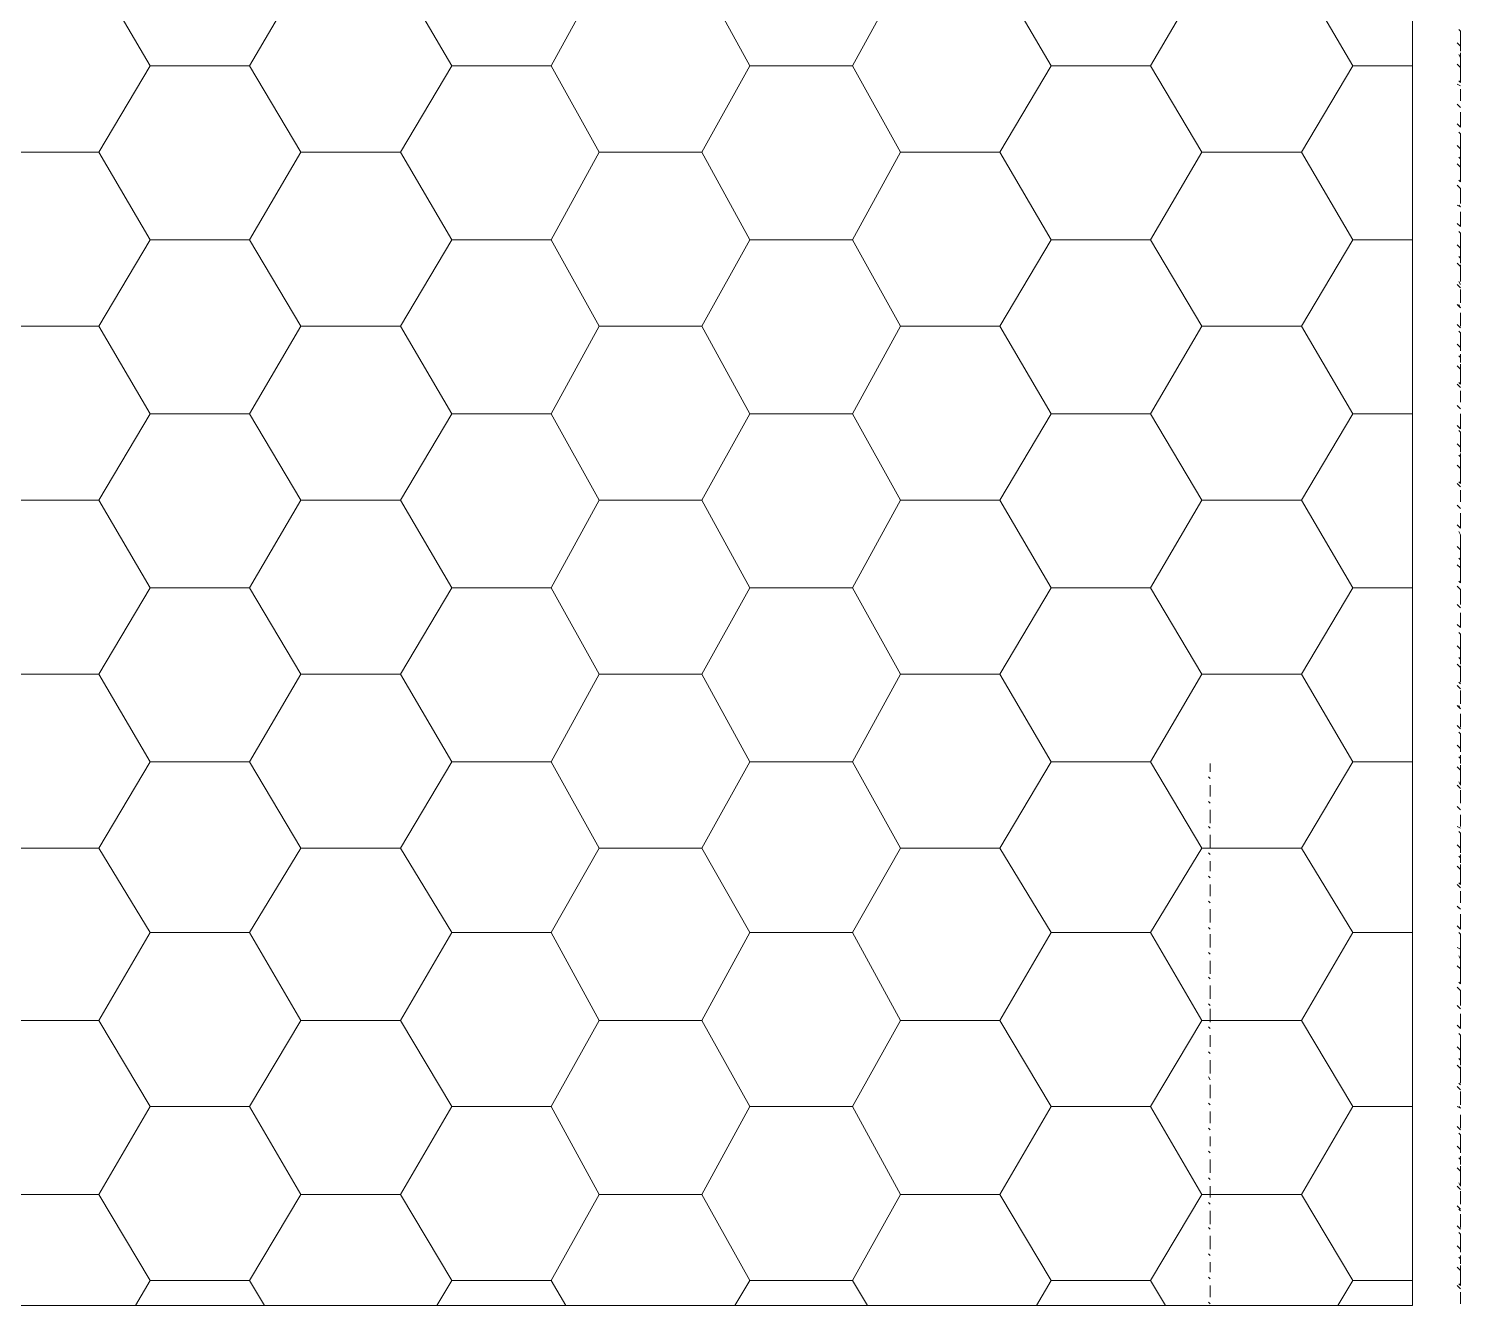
# Model space of a CAD drawing. Header units: millimetres. Extents: x 2928 to 3112, y 1220 to 1280.
# Drawn here: x 3056.894 to 3058.324, y 1268.156 to 1269.431 of the extents above; entities that cross this region are included whole.
import ezdxf

# ---------------------------------------------------------------- set-up
doc = ezdxf.new("R2010")
doc.units = ezdxf.units.MM

msp = doc.modelspace()

# ---------------------------------------------------------------- linework, layer by layer
at = {"color": 7, "linetype": 'Continuous', "lineweight": 5, "true_color": 0x000007}
for points in [[(3058.27562, 1268.15632), (3052.47342, 1268.15632), (3058.27562, 1268.15632), (3058.27562, 1274.95752), (3052.47342, 1274.95752), (3052.47342, 1268.15632)], [(3058.27562, 1268.15632), (3058.27562, 1274.95752), (3058.27562, 1274.95752)]]:
    msp.add_lwpolyline(points, dxfattribs=at)
at = {"color": 9, "linetype": 'Continuous', "lineweight": 13, "true_color": 0xbababa}
for points in [[(3057.01528, 1269.39351), (3056.964, 1269.48117), (3056.964, 1269.48117)], [(3057.11452, 1269.39351), (3057.16579, 1269.48117), (3057.16579, 1269.48117)], [(3057.3163, 1269.39351), (3057.26503, 1269.48117), (3057.26503, 1269.48117)], [(3057.41554, 1269.39351), (3057.46351, 1269.48117), (3057.46351, 1269.48117)], [(3057.61402, 1269.39351), (3057.56606, 1269.48117), (3057.56606, 1269.48117)], [(3057.71657, 1269.39351), (3057.76453, 1269.48117), (3057.76453, 1269.48117)], [(3057.91505, 1269.39351), (3057.86377, 1269.48117), (3057.86377, 1269.48117)], [(3058.01429, 1269.39351), (3058.06556, 1269.48117), (3058.06556, 1269.48117)], [(3058.21607, 1269.39351), (3058.1648, 1269.48117), (3058.1648, 1269.48117)], [(3056.964, 1269.3075), (3057.01528, 1269.39351), (3057.01528, 1269.39351)], [(3057.01528, 1269.39351), (3057.11452, 1269.39351), (3057.11452, 1269.39351)], [(3057.16579, 1269.3075), (3057.11452, 1269.39351), (3057.11452, 1269.39351)], [(3057.26503, 1269.3075), (3057.3163, 1269.39351), (3057.3163, 1269.39351)], [(3057.3163, 1269.39351), (3057.41554, 1269.39351), (3057.41554, 1269.39351)], [(3057.46351, 1269.3075), (3057.41554, 1269.39351), (3057.41554, 1269.39351)], [(3057.56606, 1269.3075), (3057.61402, 1269.39351), (3057.61402, 1269.39351)], [(3057.61402, 1269.39351), (3057.71657, 1269.39351), (3057.71657, 1269.39351)], [(3057.76453, 1269.3075), (3057.71657, 1269.39351), (3057.71657, 1269.39351)], [(3057.86377, 1269.3075), (3057.91505, 1269.39351), (3057.91505, 1269.39351)], [(3057.91505, 1269.39351), (3058.01429, 1269.39351), (3058.01429, 1269.39351)], [(3058.06556, 1269.3075), (3058.01429, 1269.39351), (3058.01429, 1269.39351)], [(3058.1648, 1269.3075), (3058.21607, 1269.39351), (3058.21607, 1269.39351)], [(3058.21607, 1269.39351), (3058.27562, 1269.39351), (3058.27562, 1269.39351)], [(3056.86476, 1269.3075), (3056.964, 1269.3075), (3056.964, 1269.3075)], [(3057.01528, 1269.21984), (3056.964, 1269.3075), (3056.964, 1269.3075)], [(3057.11452, 1269.21984), (3057.16579, 1269.3075), (3057.16579, 1269.3075)], [(3057.16579, 1269.3075), (3057.26503, 1269.3075), (3057.26503, 1269.3075)], [(3057.3163, 1269.21984), (3057.26503, 1269.3075), (3057.26503, 1269.3075)], [(3057.41554, 1269.21984), (3057.46351, 1269.3075), (3057.46351, 1269.3075)], [(3057.46351, 1269.3075), (3057.56606, 1269.3075), (3057.56606, 1269.3075)], [(3057.61402, 1269.21984), (3057.56606, 1269.3075), (3057.56606, 1269.3075)], [(3057.71657, 1269.21984), (3057.76453, 1269.3075), (3057.76453, 1269.3075)], [(3057.76453, 1269.3075), (3057.86377, 1269.3075), (3057.86377, 1269.3075)], [(3057.91505, 1269.21984), (3057.86377, 1269.3075), (3057.86377, 1269.3075)], [(3058.01429, 1269.21984), (3058.06556, 1269.3075), (3058.06556, 1269.3075)], [(3058.06556, 1269.3075), (3058.1648, 1269.3075), (3058.1648, 1269.3075)], [(3058.21607, 1269.21984), (3058.1648, 1269.3075), (3058.1648, 1269.3075)], [(3056.964, 1269.13383), (3057.01528, 1269.21984), (3057.01528, 1269.21984)], [(3057.01528, 1269.21984), (3057.11452, 1269.21984), (3057.11452, 1269.21984)], [(3057.16579, 1269.13383), (3057.11452, 1269.21984), (3057.11452, 1269.21984)], [(3057.26503, 1269.13383), (3057.3163, 1269.21984), (3057.3163, 1269.21984)], [(3057.3163, 1269.21984), (3057.41554, 1269.21984), (3057.41554, 1269.21984)], [(3057.46351, 1269.13383), (3057.41554, 1269.21984), (3057.41554, 1269.21984)], [(3057.56606, 1269.13383), (3057.61402, 1269.21984), (3057.61402, 1269.21984)], [(3057.61402, 1269.21984), (3057.71657, 1269.21984), (3057.71657, 1269.21984)], [(3057.76453, 1269.13383), (3057.71657, 1269.21984), (3057.71657, 1269.21984)], [(3057.86377, 1269.13383), (3057.91505, 1269.21984), (3057.91505, 1269.21984)], [(3057.91505, 1269.21984), (3058.01429, 1269.21984), (3058.01429, 1269.21984)], [(3058.06556, 1269.13383), (3058.01429, 1269.21984), (3058.01429, 1269.21984)], [(3058.1648, 1269.13383), (3058.21607, 1269.21984), (3058.21607, 1269.21984)], [(3058.21607, 1269.21984), (3058.27562, 1269.21984), (3058.27562, 1269.21984)], [(3056.86476, 1269.13383), (3056.964, 1269.13383), (3056.964, 1269.13383)], [(3057.01528, 1269.04617), (3056.964, 1269.13383), (3056.964, 1269.13383)], [(3057.11452, 1269.04617), (3057.16579, 1269.13383), (3057.16579, 1269.13383)], [(3057.16579, 1269.13383), (3057.26503, 1269.13383), (3057.26503, 1269.13383)], [(3057.3163, 1269.04617), (3057.26503, 1269.13383), (3057.26503, 1269.13383)], [(3057.41554, 1269.04617), (3057.46351, 1269.13383), (3057.46351, 1269.13383)], [(3057.46351, 1269.13383), (3057.56606, 1269.13383), (3057.56606, 1269.13383)], [(3057.61402, 1269.04617), (3057.56606, 1269.13383), (3057.56606, 1269.13383)], [(3057.71657, 1269.04617), (3057.76453, 1269.13383), (3057.76453, 1269.13383)], [(3057.76453, 1269.13383), (3057.86377, 1269.13383), (3057.86377, 1269.13383)], [(3057.91505, 1269.04617), (3057.86377, 1269.13383), (3057.86377, 1269.13383)], [(3058.01429, 1269.04617), (3058.06556, 1269.13383), (3058.06556, 1269.13383)], [(3058.06556, 1269.13383), (3058.1648, 1269.13383), (3058.1648, 1269.13383)], [(3058.21607, 1269.04617), (3058.1648, 1269.13383), (3058.1648, 1269.13383)], [(3056.964, 1268.96016), (3057.01528, 1269.04617), (3057.01528, 1269.04617)], [(3057.01528, 1269.04617), (3057.11452, 1269.04617), (3057.11452, 1269.04617)], [(3057.16579, 1268.96016), (3057.11452, 1269.04617), (3057.11452, 1269.04617)], [(3057.26503, 1268.96016), (3057.3163, 1269.04617), (3057.3163, 1269.04617)], [(3057.3163, 1269.04617), (3057.41554, 1269.04617), (3057.41554, 1269.04617)], [(3057.46351, 1268.96016), (3057.41554, 1269.04617), (3057.41554, 1269.04617)], [(3057.56606, 1268.96016), (3057.61402, 1269.04617), (3057.61402, 1269.04617)], [(3057.61402, 1269.04617), (3057.71657, 1269.04617), (3057.71657, 1269.04617)], [(3057.76453, 1268.96016), (3057.71657, 1269.04617), (3057.71657, 1269.04617)], [(3057.86377, 1268.96016), (3057.91505, 1269.04617), (3057.91505, 1269.04617)], [(3057.91505, 1269.04617), (3058.01429, 1269.04617), (3058.01429, 1269.04617)], [(3058.06556, 1268.96016), (3058.01429, 1269.04617), (3058.01429, 1269.04617)], [(3058.1648, 1268.96016), (3058.21607, 1269.04617), (3058.21607, 1269.04617)], [(3058.21607, 1269.04617), (3058.27562, 1269.04617), (3058.27562, 1269.04617)], [(3056.86476, 1268.96016), (3056.964, 1268.96016), (3056.964, 1268.96016)], [(3057.01528, 1268.8725), (3056.964, 1268.96016), (3056.964, 1268.96016)], [(3057.11452, 1268.8725), (3057.16579, 1268.96016), (3057.16579, 1268.96016)], [(3057.16579, 1268.96016), (3057.26503, 1268.96016), (3057.26503, 1268.96016)], [(3057.3163, 1268.8725), (3057.26503, 1268.96016), (3057.26503, 1268.96016)], [(3057.41554, 1268.8725), (3057.46351, 1268.96016), (3057.46351, 1268.96016)], [(3057.46351, 1268.96016), (3057.56606, 1268.96016), (3057.56606, 1268.96016)], [(3057.61402, 1268.8725), (3057.56606, 1268.96016), (3057.56606, 1268.96016)], [(3057.71657, 1268.8725), (3057.76453, 1268.96016), (3057.76453, 1268.96016)], [(3057.76453, 1268.96016), (3057.86377, 1268.96016), (3057.86377, 1268.96016)], [(3057.91505, 1268.8725), (3057.86377, 1268.96016), (3057.86377, 1268.96016)], [(3058.01429, 1268.8725), (3058.06556, 1268.96016), (3058.06556, 1268.96016)], [(3058.06556, 1268.96016), (3058.1648, 1268.96016), (3058.1648, 1268.96016)], [(3058.21607, 1268.8725), (3058.1648, 1268.96016), (3058.1648, 1268.96016)], [(3056.964, 1268.78649), (3057.01528, 1268.8725), (3057.01528, 1268.8725)], [(3057.01528, 1268.8725), (3057.11452, 1268.8725), (3057.11452, 1268.8725)], [(3057.16579, 1268.78649), (3057.11452, 1268.8725), (3057.11452, 1268.8725)], [(3057.26503, 1268.78649), (3057.3163, 1268.8725), (3057.3163, 1268.8725)], [(3057.3163, 1268.8725), (3057.41554, 1268.8725), (3057.41554, 1268.8725)], [(3057.46351, 1268.78649), (3057.41554, 1268.8725), (3057.41554, 1268.8725)], [(3057.56606, 1268.78649), (3057.61402, 1268.8725), (3057.61402, 1268.8725)], [(3057.61402, 1268.8725), (3057.71657, 1268.8725), (3057.71657, 1268.8725)], [(3057.76453, 1268.78649), (3057.71657, 1268.8725), (3057.71657, 1268.8725)], [(3057.86377, 1268.78649), (3057.91505, 1268.8725), (3057.91505, 1268.8725)], [(3057.91505, 1268.8725), (3058.01429, 1268.8725), (3058.01429, 1268.8725)], [(3058.06556, 1268.78649), (3058.01429, 1268.8725), (3058.01429, 1268.8725)], [(3058.1648, 1268.78649), (3058.21607, 1268.8725), (3058.21607, 1268.8725)], [(3058.21607, 1268.8725), (3058.27562, 1268.8725), (3058.27562, 1268.8725)], [(3056.86476, 1268.78649), (3056.964, 1268.78649), (3056.964, 1268.78649)], [(3057.01528, 1268.69883), (3056.964, 1268.78649), (3056.964, 1268.78649)], [(3057.11452, 1268.69883), (3057.16579, 1268.78649), (3057.16579, 1268.78649)], [(3057.16579, 1268.78649), (3057.26503, 1268.78649), (3057.26503, 1268.78649)], [(3057.3163, 1268.69883), (3057.26503, 1268.78649), (3057.26503, 1268.78649)], [(3057.41554, 1268.69883), (3057.46351, 1268.78649), (3057.46351, 1268.78649)], [(3057.46351, 1268.78649), (3057.56606, 1268.78649), (3057.56606, 1268.78649)], [(3057.61402, 1268.69883), (3057.56606, 1268.78649), (3057.56606, 1268.78649)], [(3057.71657, 1268.69883), (3057.76453, 1268.78649), (3057.76453, 1268.78649)], [(3057.76453, 1268.78649), (3057.86377, 1268.78649), (3057.86377, 1268.78649)], [(3057.91505, 1268.69883), (3057.86377, 1268.78649), (3057.86377, 1268.78649)], [(3058.01429, 1268.69883), (3058.06556, 1268.78649), (3058.06556, 1268.78649)], [(3058.06556, 1268.78649), (3058.1648, 1268.78649), (3058.1648, 1268.78649)], [(3058.21607, 1268.69883), (3058.1648, 1268.78649), (3058.1648, 1268.78649)], [(3056.964, 1268.61282), (3057.01528, 1268.69883), (3057.01528, 1268.69883)], [(3057.01528, 1268.69883), (3057.11452, 1268.69883), (3057.11452, 1268.69883)], [(3057.16579, 1268.61282), (3057.11452, 1268.69883), (3057.11452, 1268.69883)], [(3057.26503, 1268.61282), (3057.3163, 1268.69883), (3057.3163, 1268.69883)], [(3057.3163, 1268.69883), (3057.41554, 1268.69883), (3057.41554, 1268.69883)], [(3057.46351, 1268.61282), (3057.41554, 1268.69883), (3057.41554, 1268.69883)], [(3057.56606, 1268.61282), (3057.61402, 1268.69883), (3057.61402, 1268.69883)], [(3057.61402, 1268.69883), (3057.71657, 1268.69883), (3057.71657, 1268.69883)], [(3057.76453, 1268.61282), (3057.71657, 1268.69883), (3057.71657, 1268.69883)], [(3057.86377, 1268.61282), (3057.91505, 1268.69883), (3057.91505, 1268.69883)], [(3057.91505, 1268.69883), (3058.01429, 1268.69883), (3058.01429, 1268.69883)], [(3058.06556, 1268.61282), (3058.01429, 1268.69883), (3058.01429, 1268.69883)], [(3058.1648, 1268.61282), (3058.21607, 1268.69883), (3058.21607, 1268.69883)], [(3058.21607, 1268.69883), (3058.27562, 1268.69883), (3058.27562, 1268.69883)], [(3056.86476, 1268.61282), (3056.964, 1268.61282), (3056.964, 1268.61282)], [(3057.01528, 1268.52847), (3056.964, 1268.61282), (3056.964, 1268.61282)], [(3057.11452, 1268.52847), (3057.16579, 1268.61282), (3057.16579, 1268.61282)], [(3057.16579, 1268.61282), (3057.26503, 1268.61282), (3057.26503, 1268.61282)], [(3057.3163, 1268.52847), (3057.26503, 1268.61282), (3057.26503, 1268.61282)], [(3057.41554, 1268.52847), (3057.46351, 1268.61282), (3057.46351, 1268.61282)], [(3057.46351, 1268.61282), (3057.56606, 1268.61282), (3057.56606, 1268.61282)], [(3057.61402, 1268.52847), (3057.56606, 1268.61282), (3057.56606, 1268.61282)], [(3057.71657, 1268.52847), (3057.76453, 1268.61282), (3057.76453, 1268.61282)], [(3057.76453, 1268.61282), (3057.86377, 1268.61282), (3057.86377, 1268.61282)], [(3057.91505, 1268.52847), (3057.86377, 1268.61282), (3057.86377, 1268.61282)], [(3058.01429, 1268.52847), (3058.06556, 1268.61282), (3058.06556, 1268.61282)], [(3058.06556, 1268.61282), (3058.1648, 1268.61282), (3058.1648, 1268.61282)], [(3058.21607, 1268.52847), (3058.1648, 1268.61282), (3058.1648, 1268.61282)], [(3056.964, 1268.44081), (3057.01528, 1268.52847), (3057.01528, 1268.52847)], [(3057.01528, 1268.52847), (3057.11452, 1268.52847), (3057.11452, 1268.52847)], [(3057.16579, 1268.44081), (3057.11452, 1268.52847), (3057.11452, 1268.52847)], [(3057.26503, 1268.44081), (3057.3163, 1268.52847), (3057.3163, 1268.52847)], [(3057.3163, 1268.52847), (3057.41554, 1268.52847), (3057.41554, 1268.52847)], [(3057.46351, 1268.44081), (3057.41554, 1268.52847), (3057.41554, 1268.52847)], [(3057.56606, 1268.44081), (3057.61402, 1268.52847), (3057.61402, 1268.52847)], [(3057.61402, 1268.52847), (3057.71657, 1268.52847), (3057.71657, 1268.52847)], [(3057.76453, 1268.44081), (3057.71657, 1268.52847), (3057.71657, 1268.52847)], [(3057.86377, 1268.44081), (3057.91505, 1268.52847), (3057.91505, 1268.52847)], [(3057.91505, 1268.52847), (3058.01429, 1268.52847), (3058.01429, 1268.52847)], [(3058.06556, 1268.44081), (3058.01429, 1268.52847), (3058.01429, 1268.52847)], [(3058.1648, 1268.44081), (3058.21607, 1268.52847), (3058.21607, 1268.52847)], [(3058.21607, 1268.52847), (3058.27562, 1268.52847), (3058.27562, 1268.52847)], [(3056.86476, 1268.44081), (3056.964, 1268.44081), (3056.964, 1268.44081)], [(3057.01528, 1268.3548), (3056.964, 1268.44081), (3056.964, 1268.44081)], [(3057.11452, 1268.3548), (3057.16579, 1268.44081), (3057.16579, 1268.44081)], [(3057.16579, 1268.44081), (3057.26503, 1268.44081), (3057.26503, 1268.44081)], [(3057.3163, 1268.3548), (3057.26503, 1268.44081), (3057.26503, 1268.44081)], [(3057.41554, 1268.3548), (3057.46351, 1268.44081), (3057.46351, 1268.44081)], [(3057.46351, 1268.44081), (3057.56606, 1268.44081), (3057.56606, 1268.44081)], [(3057.61402, 1268.3548), (3057.56606, 1268.44081), (3057.56606, 1268.44081)], [(3057.71657, 1268.3548), (3057.76453, 1268.44081), (3057.76453, 1268.44081)], [(3057.76453, 1268.44081), (3057.86377, 1268.44081), (3057.86377, 1268.44081)], [(3057.91505, 1268.3548), (3057.86377, 1268.44081), (3057.86377, 1268.44081)], [(3058.01429, 1268.3548), (3058.06556, 1268.44081), (3058.06556, 1268.44081)], [(3058.06556, 1268.44081), (3058.1648, 1268.44081), (3058.1648, 1268.44081)], [(3058.21607, 1268.3548), (3058.1648, 1268.44081), (3058.1648, 1268.44081)], [(3056.964, 1268.26714), (3057.01528, 1268.3548), (3057.01528, 1268.3548)], [(3057.01528, 1268.3548), (3057.11452, 1268.3548), (3057.11452, 1268.3548)], [(3057.16579, 1268.26714), (3057.11452, 1268.3548), (3057.11452, 1268.3548)], [(3057.26503, 1268.26714), (3057.3163, 1268.3548), (3057.3163, 1268.3548)], [(3057.3163, 1268.3548), (3057.41554, 1268.3548), (3057.41554, 1268.3548)], [(3057.46351, 1268.26714), (3057.41554, 1268.3548), (3057.41554, 1268.3548)], [(3057.56606, 1268.26714), (3057.61402, 1268.3548), (3057.61402, 1268.3548)], [(3057.61402, 1268.3548), (3057.71657, 1268.3548), (3057.71657, 1268.3548)], [(3057.76453, 1268.26714), (3057.71657, 1268.3548), (3057.71657, 1268.3548)], [(3057.86377, 1268.26714), (3057.91505, 1268.3548), (3057.91505, 1268.3548)], [(3057.91505, 1268.3548), (3058.01429, 1268.3548), (3058.01429, 1268.3548)], [(3058.06556, 1268.26714), (3058.01429, 1268.3548), (3058.01429, 1268.3548)], [(3058.1648, 1268.26714), (3058.21607, 1268.3548), (3058.21607, 1268.3548)], [(3058.21607, 1268.3548), (3058.27562, 1268.3548), (3058.27562, 1268.3548)], [(3056.86476, 1268.26714), (3056.964, 1268.26714), (3056.964, 1268.26714)], [(3057.01528, 1268.18113), (3056.964, 1268.26714), (3056.964, 1268.26714)], [(3057.11452, 1268.18113), (3057.16579, 1268.26714), (3057.16579, 1268.26714)], [(3057.16579, 1268.26714), (3057.26503, 1268.26714), (3057.26503, 1268.26714)], [(3057.3163, 1268.18113), (3057.26503, 1268.26714), (3057.26503, 1268.26714)], [(3057.41554, 1268.18113), (3057.46351, 1268.26714), (3057.46351, 1268.26714)], [(3057.46351, 1268.26714), (3057.56606, 1268.26714), (3057.56606, 1268.26714)], [(3057.61402, 1268.18113), (3057.56606, 1268.26714), (3057.56606, 1268.26714)], [(3057.71657, 1268.18113), (3057.76453, 1268.26714), (3057.76453, 1268.26714)], [(3057.76453, 1268.26714), (3057.86377, 1268.26714), (3057.86377, 1268.26714)], [(3057.91505, 1268.18113), (3057.86377, 1268.26714), (3057.86377, 1268.26714)], [(3058.01429, 1268.18113), (3058.06556, 1268.26714), (3058.06556, 1268.26714)], [(3058.06556, 1268.26714), (3058.1648, 1268.26714), (3058.1648, 1268.26714)], [(3058.21607, 1268.18113), (3058.1648, 1268.26714), (3058.1648, 1268.26714)], [(3057.00039, 1268.15632), (3057.01528, 1268.18113), (3057.01528, 1268.18113)], [(3057.01528, 1268.18113), (3057.11452, 1268.18113), (3057.11452, 1268.18113)], [(3057.1294, 1268.15632), (3057.11452, 1268.18113), (3057.11452, 1268.18113)], [(3057.30142, 1268.15632), (3057.3163, 1268.18113), (3057.3163, 1268.18113)], [(3057.3163, 1268.18113), (3057.41554, 1268.18113), (3057.41554, 1268.18113)], [(3057.43043, 1268.15632), (3057.41554, 1268.18113), (3057.41554, 1268.18113)], [(3057.59913, 1268.15632), (3057.61402, 1268.18113), (3057.61402, 1268.18113)], [(3057.61402, 1268.18113), (3057.71657, 1268.18113), (3057.71657, 1268.18113)], [(3057.73145, 1268.15632), (3057.71657, 1268.18113), (3057.71657, 1268.18113)], [(3057.90016, 1268.15632), (3057.91505, 1268.18113), (3057.91505, 1268.18113)], [(3057.91505, 1268.18113), (3058.01429, 1268.18113), (3058.01429, 1268.18113)], [(3058.02917, 1268.15632), (3058.01429, 1268.18113), (3058.01429, 1268.18113)], [(3058.20119, 1268.15632), (3058.21607, 1268.18113), (3058.21607, 1268.18113)], [(3058.21607, 1268.18113), (3058.27562, 1268.18113), (3058.27562, 1268.18113)]]:
    msp.add_lwpolyline(points, dxfattribs=at)
at = {"color": 252, "linetype": 'Continuous', "lineweight": 13, "true_color": 0x989898}
for points in [[(3058.32358, 1269.42824), (3058.32193, 1269.42989), (3058.32193, 1269.42989)], [(3058.32358, 1269.40839), (3058.32358, 1269.42162), (3058.32358, 1269.42162)], [(3058.32358, 1269.40178), (3058.32193, 1269.40508), (3058.32193, 1269.40508)], [(3058.32358, 1269.38358), (3058.32358, 1269.39681), (3058.32358, 1269.39681)], [(3058.32358, 1269.37697), (3058.32193, 1269.37862), (3058.32193, 1269.37862)], [(3058.32358, 1269.35877), (3058.32358, 1269.37035), (3058.32358, 1269.37035)], [(3058.32358, 1269.35216), (3058.32193, 1269.35381), (3058.32193, 1269.35381)], [(3058.32358, 1269.33231), (3058.32358, 1269.34554), (3058.32358, 1269.34554)], [(3058.32358, 1269.32569), (3058.32193, 1269.32735), (3058.32193, 1269.32735)], [(3058.32358, 1269.3075), (3058.32358, 1269.32073), (3058.32358, 1269.32073)], [(3058.32358, 1269.30088), (3058.32193, 1269.30254), (3058.32193, 1269.30254)], [(3058.32358, 1269.28434), (3058.32358, 1269.29592), (3058.32358, 1269.29592)], [(3058.32358, 1269.27773), (3058.32193, 1269.27938), (3058.32193, 1269.27938)], [(3058.32358, 1269.25788), (3058.32358, 1269.27111), (3058.32358, 1269.27111)], [(3058.32358, 1269.25292), (3058.32193, 1269.25457), (3058.32193, 1269.25457)], [(3058.32358, 1269.23307), (3058.32358, 1269.2463), (3058.32358, 1269.2463)], [(3058.32358, 1269.22645), (3058.32193, 1269.22811), (3058.32193, 1269.22811)], [(3058.32358, 1269.20826), (3058.32358, 1269.21984), (3058.32358, 1269.21984)], [(3058.32358, 1269.20164), (3058.32193, 1269.2033), (3058.32193, 1269.2033)], [(3058.32358, 1269.1818), (3058.32358, 1269.19503), (3058.32358, 1269.19503)], [(3058.32358, 1269.17518), (3058.32193, 1269.17849), (3058.32193, 1269.17849)], [(3058.32358, 1269.15864), (3058.32358, 1269.17022), (3058.32358, 1269.17022)], [(3058.32358, 1269.15202), (3058.32193, 1269.15533), (3058.32193, 1269.15533)], [(3058.32358, 1269.13383), (3058.32358, 1269.14706), (3058.32358, 1269.14706)], [(3058.32358, 1269.12721), (3058.32193, 1269.12887), (3058.32193, 1269.12887)], [(3058.32358, 1269.10902), (3058.32358, 1269.1206), (3058.32358, 1269.1206)], [(3058.32358, 1269.1024), (3058.32193, 1269.10406), (3058.32193, 1269.10406)], [(3058.32358, 1269.08256), (3058.32358, 1269.09579), (3058.32358, 1269.09579)], [(3058.32358, 1269.07594), (3058.32193, 1269.07759), (3058.32193, 1269.07759)], [(3058.32358, 1269.05775), (3058.32358, 1269.06932), (3058.32358, 1269.06932)], [(3058.32358, 1269.05113), (3058.32193, 1269.05278), (3058.32193, 1269.05278)], [(3058.32358, 1269.03128), (3058.32358, 1269.04451), (3058.32358, 1269.04451)], [(3058.32358, 1269.02797), (3058.32193, 1269.02963), (3058.32193, 1269.02963)], [(3058.32358, 1269.00813), (3058.32358, 1269.02136), (3058.32358, 1269.02136)], [(3058.32358, 1269.00317), (3058.32193, 1269.00482), (3058.32193, 1269.00482)], [(3058.32358, 1268.98332), (3058.32358, 1268.99655), (3058.32358, 1268.99655)], [(3058.32358, 1268.9767), (3058.32193, 1268.97836), (3058.32193, 1268.97836)], [(3058.32358, 1268.95851), (3058.32358, 1268.97009), (3058.32358, 1268.97009)], [(3058.32358, 1268.95189), (3058.32193, 1268.95355), (3058.32193, 1268.95355)], [(3058.32358, 1268.93204), (3058.32358, 1268.94528), (3058.32358, 1268.94528)], [(3058.32358, 1268.92543), (3058.32193, 1268.92874), (3058.32193, 1268.92874)], [(3058.32358, 1268.90723), (3058.32358, 1268.92047), (3058.32358, 1268.92047)], [(3058.32358, 1268.90062), (3058.32193, 1268.90227), (3058.32193, 1268.90227)], [(3058.32358, 1268.88408), (3058.32358, 1268.89731), (3058.32358, 1268.89731)], [(3058.32358, 1268.87746), (3058.32193, 1268.87912), (3058.32193, 1268.87912)], [(3058.32358, 1268.85761), (3058.32358, 1268.87085), (3058.32358, 1268.87085)], [(3058.32358, 1268.85265), (3058.32193, 1268.85431), (3058.32193, 1268.85431)], [(3058.32358, 1268.8328), (3058.32358, 1268.84604), (3058.32358, 1268.84604)], [(3058.32358, 1268.82619), (3058.32193, 1268.82784), (3058.32193, 1268.82784)], [(3058.32358, 1268.80799), (3058.32358, 1268.81957), (3058.32358, 1268.81957)], [(3058.32358, 1268.80138), (3058.32193, 1268.80303), (3058.32193, 1268.80303)], [(3058.32358, 1268.78153), (3058.32358, 1268.79476), (3058.32358, 1268.79476)], [(3058.32358, 1268.77657), (3058.32193, 1268.77822), (3058.32193, 1268.77822)], [(3058.32358, 1268.75837), (3058.32358, 1268.76995), (3058.32358, 1268.76995)], [(3058.32358, 1268.75176), (3058.32193, 1268.75507), (3058.32193, 1268.75507)], [(3058.32358, 1268.73357), (3058.32358, 1268.7468), (3058.32358, 1268.7468)], [(3058.32358, 1268.72695), (3058.32193, 1268.7286), (3058.32193, 1268.7286)], [(3058.32358, 1268.70876), (3058.32358, 1268.72033), (3058.32358, 1268.72033)], [(3058.32358, 1268.70214), (3058.32193, 1268.70379), (3058.32193, 1268.70379)], [(3058.07383, 1268.68891), (3058.07383, 1268.69718), (3058.07383, 1268.69718)], [(3058.32358, 1268.68229), (3058.32358, 1268.69552), (3058.32358, 1268.69552)], [(3058.07383, 1268.68229), (3058.07218, 1268.68395), (3058.07218, 1268.68395)], [(3058.07383, 1268.6641), (3058.07383, 1268.67568), (3058.07383, 1268.67568)], [(3058.32358, 1268.67568), (3058.32193, 1268.67898), (3058.32193, 1268.67898)], [(3058.32358, 1268.65748), (3058.32358, 1268.67071), (3058.32358, 1268.67071)], [(3058.07383, 1268.65748), (3058.07218, 1268.65914), (3058.07218, 1268.65914)], [(3058.07383, 1268.63763), (3058.07383, 1268.65087), (3058.07383, 1268.65087)], [(3058.32358, 1268.65087), (3058.32193, 1268.65252), (3058.32193, 1268.65252)], [(3058.07383, 1268.63267), (3058.07218, 1268.63433), (3058.07218, 1268.63433)], [(3058.32358, 1268.63433), (3058.32358, 1268.64425), (3058.32358, 1268.64425)], [(3058.07383, 1268.61282), (3058.07383, 1268.62606), (3058.07383, 1268.62606)], [(3058.32358, 1268.62771), (3058.32193, 1268.62936), (3058.32193, 1268.62936)], [(3058.32358, 1268.60786), (3058.32358, 1268.62109), (3058.32358, 1268.62109)], [(3058.07383, 1268.60621), (3058.07218, 1268.60786), (3058.07218, 1268.60786)], [(3058.32358, 1268.6029), (3058.32193, 1268.60455), (3058.32193, 1268.60455)], [(3058.07383, 1268.58967), (3058.07383, 1268.59959), (3058.07383, 1268.59959)], [(3058.32358, 1268.58305), (3058.32358, 1268.59628), (3058.32358, 1268.59628)], [(3058.07383, 1268.58305), (3058.07218, 1268.58471), (3058.07218, 1268.58471)], [(3058.07383, 1268.56486), (3058.07383, 1268.57644), (3058.07383, 1268.57644)], [(3058.32358, 1268.57644), (3058.32193, 1268.57809), (3058.32193, 1268.57809)], [(3058.07383, 1268.55824), (3058.07218, 1268.5599), (3058.07218, 1268.5599)], [(3058.32358, 1268.55824), (3058.32358, 1268.56982), (3058.32358, 1268.56982)], [(3058.07383, 1268.53839), (3058.07383, 1268.55163), (3058.07383, 1268.55163)], [(3058.32358, 1268.55163), (3058.32193, 1268.55328), (3058.32193, 1268.55328)], [(3058.07383, 1268.53178), (3058.07218, 1268.53343), (3058.07218, 1268.53343)], [(3058.32358, 1268.53178), (3058.32358, 1268.54501), (3058.32358, 1268.54501)], [(3058.07383, 1268.51358), (3058.07383, 1268.52682), (3058.07383, 1268.52682)], [(3058.32358, 1268.52682), (3058.32193, 1268.52847), (3058.32193, 1268.52847)], [(3058.32358, 1268.50697), (3058.32358, 1268.5202), (3058.32358, 1268.5202)], [(3058.07383, 1268.50697), (3058.07218, 1268.50862), (3058.07218, 1268.50862)], [(3058.32358, 1268.50201), (3058.32193, 1268.50531), (3058.32193, 1268.50531)], [(3058.07383, 1268.48712), (3058.07383, 1268.50035), (3058.07383, 1268.50035)], [(3058.32358, 1268.48381), (3058.32358, 1268.49704), (3058.32358, 1268.49704)], [(3058.07383, 1268.48216), (3058.07218, 1268.48381), (3058.07218, 1268.48381)], [(3058.07383, 1268.46231), (3058.07383, 1268.47554), (3058.07383, 1268.47554)], [(3058.32358, 1268.4772), (3058.32193, 1268.47885), (3058.32193, 1268.47885)], [(3058.32358, 1268.459), (3058.32358, 1268.47058), (3058.32358, 1268.47058)], [(3058.07383, 1268.4557), (3058.07218, 1268.45735), (3058.07218, 1268.45735)], [(3058.07383, 1268.43916), (3058.07383, 1268.45239), (3058.07383, 1268.45239)], [(3058.32358, 1268.45239), (3058.32193, 1268.45404), (3058.32193, 1268.45404)], [(3058.32358, 1268.43254), (3058.32358, 1268.44577), (3058.32358, 1268.44577)], [(3058.07383, 1268.43254), (3058.07218, 1268.43419), (3058.07218, 1268.43419)], [(3058.07383, 1268.41435), (3058.07383, 1268.42592), (3058.07383, 1268.42592)], [(3058.32358, 1268.42592), (3058.32193, 1268.42758), (3058.32193, 1268.42758)], [(3058.32358, 1268.40773), (3058.32358, 1268.42096), (3058.32358, 1268.42096)], [(3058.07383, 1268.40773), (3058.07218, 1268.40938), (3058.07218, 1268.40938)], [(3058.32358, 1268.40111), (3058.32193, 1268.40277), (3058.32193, 1268.40277)], [(3058.07383, 1268.38788), (3058.07383, 1268.40111), (3058.07383, 1268.40111)], [(3058.32358, 1268.38127), (3058.32358, 1268.3945), (3058.32358, 1268.3945)], [(3058.07383, 1268.38127), (3058.07218, 1268.38457), (3058.07218, 1268.38457)], [(3058.07383, 1268.36307), (3058.07383, 1268.3763), (3058.07383, 1268.3763)], [(3058.32358, 1268.3763), (3058.32193, 1268.37796), (3058.32193, 1268.37796)], [(3058.32358, 1268.35811), (3058.32358, 1268.36969), (3058.32358, 1268.36969)], [(3058.07383, 1268.35646), (3058.07218, 1268.35811), (3058.07218, 1268.35811)], [(3058.07383, 1268.33826), (3058.07383, 1268.34984), (3058.07383, 1268.34984)], [(3058.32358, 1268.35315), (3058.32193, 1268.3548), (3058.32193, 1268.3548)], [(3058.32358, 1268.3333), (3058.32358, 1268.34653), (3058.32358, 1268.34653)], [(3058.07383, 1268.33165), (3058.07218, 1268.3333), (3058.07218, 1268.3333)], [(3058.07383, 1268.31511), (3058.07383, 1268.32503), (3058.07383, 1268.32503)], [(3058.32358, 1268.32668), (3058.32193, 1268.32834), (3058.32193, 1268.32834)], [(3058.32358, 1268.30849), (3058.32358, 1268.32007), (3058.32358, 1268.32007)], [(3058.07383, 1268.30849), (3058.07218, 1268.31014), (3058.07218, 1268.31014)], [(3058.32358, 1268.30187), (3058.32193, 1268.30353), (3058.32193, 1268.30353)], [(3058.07383, 1268.28864), (3058.07383, 1268.30187), (3058.07383, 1268.30187)], [(3058.32358, 1268.28203), (3058.32358, 1268.29526), (3058.32358, 1268.29526)], [(3058.07383, 1268.28203), (3058.07218, 1268.28368), (3058.07218, 1268.28368)], [(3058.07383, 1268.26383), (3058.07383, 1268.27541), (3058.07383, 1268.27541)], [(3058.32358, 1268.27541), (3058.32193, 1268.27872), (3058.32193, 1268.27872)], [(3058.32358, 1268.25722), (3058.32358, 1268.27045), (3058.32358, 1268.27045)], [(3058.07383, 1268.25722), (3058.07218, 1268.25887), (3058.07218, 1268.25887)], [(3058.07383, 1268.23737), (3058.07383, 1268.2506), (3058.07383, 1268.2506)], [(3058.32358, 1268.2506), (3058.32193, 1268.25225), (3058.32193, 1268.25225)], [(3058.07383, 1268.23241), (3058.07218, 1268.23406), (3058.07218, 1268.23406)], [(3058.32358, 1268.23406), (3058.32358, 1268.24398), (3058.32358, 1268.24398)], [(3058.07383, 1268.21256), (3058.07383, 1268.22579), (3058.07383, 1268.22579)], [(3058.32358, 1268.22744), (3058.32193, 1268.2291), (3058.32193, 1268.2291)], [(3058.32358, 1268.20925), (3058.32358, 1268.22083), (3058.32358, 1268.22083)], [(3058.07383, 1268.20594), (3058.07218, 1268.2076), (3058.07218, 1268.2076)], [(3058.32358, 1268.20263), (3058.32193, 1268.20429), (3058.32193, 1268.20429)], [(3058.07383, 1268.1894), (3058.07383, 1268.19933), (3058.07383, 1268.19933)], [(3058.32358, 1268.18279), (3058.32358, 1268.19602), (3058.32358, 1268.19602)], [(3058.07383, 1268.18279), (3058.07218, 1268.18444), (3058.07218, 1268.18444)], [(3058.07383, 1268.16459), (3058.07383, 1268.17617), (3058.07383, 1268.17617)], [(3058.32358, 1268.17617), (3058.32193, 1268.17782), (3058.32193, 1268.17782)], [(3058.07383, 1268.15798), (3058.07218, 1268.15963), (3058.07218, 1268.15963)], [(3058.32358, 1268.15798), (3058.32358, 1268.16956), (3058.32358, 1268.16956)]]:
    msp.add_lwpolyline(points, dxfattribs=at)
at = {"color": 7, "linetype": 'Continuous', "lineweight": 20, "true_color": 0x000007}
for points in [[(3058.32358, 1269.42824), (3058.32358, 1269.41666), (3058.32358, 1269.41666)], [(3058.32358, 1269.41335), (3058.32027, 1269.41666), (3058.32027, 1269.41666)], [(3058.32358, 1269.40674), (3058.32358, 1269.39681), (3058.32358, 1269.39681)], [(3058.32358, 1269.39185), (3058.32027, 1269.39516), (3058.32027, 1269.39516)], [(3058.32358, 1269.37366), (3058.32027, 1269.37531), (3058.32027, 1269.37531)], [(3058.32358, 1269.38689), (3058.32358, 1269.37697), (3058.32358, 1269.37697)], [(3058.32358, 1269.36704), (3058.32358, 1269.35877), (3058.32358, 1269.35877)], [(3058.32358, 1269.35216), (3058.32027, 1269.35546), (3058.32027, 1269.35546)], [(3058.32358, 1269.34719), (3058.32358, 1269.33727), (3058.32358, 1269.33727)], [(3058.32358, 1269.33231), (3058.32027, 1269.33562), (3058.32027, 1269.33562)], [(3058.32358, 1269.32569), (3058.32358, 1269.31742), (3058.32358, 1269.31742)], [(3058.32358, 1269.31081), (3058.32027, 1269.31411), (3058.32027, 1269.31411)], [(3058.32358, 1269.3075), (3058.32358, 1269.29592), (3058.32358, 1269.29592)], [(3058.32358, 1269.29261), (3058.32027, 1269.29592), (3058.32027, 1269.29592)], [(3058.32358, 1269.28765), (3058.32358, 1269.27773), (3058.32358, 1269.27773)], [(3058.32358, 1269.27111), (3058.32027, 1269.27442), (3058.32027, 1269.27442)], [(3058.32358, 1269.2678), (3058.32358, 1269.25623), (3058.32358, 1269.25623)], [(3058.32358, 1269.25292), (3058.32027, 1269.25457), (3058.32027, 1269.25457)], [(3058.32358, 1269.24796), (3058.32358, 1269.23803), (3058.32358, 1269.23803)], [(3058.32358, 1269.23307), (3058.32027, 1269.23638), (3058.32027, 1269.23638)], [(3058.32358, 1269.22645), (3058.32358, 1269.21653), (3058.32358, 1269.21653)], [(3058.32358, 1269.21157), (3058.32027, 1269.21488), (3058.32027, 1269.21488)], [(3058.32358, 1269.20826), (3058.32358, 1269.19668), (3058.32358, 1269.19668)], [(3058.32358, 1269.19337), (3058.32027, 1269.19668), (3058.32027, 1269.19668)], [(3058.32358, 1269.17187), (3058.32027, 1269.17518), (3058.32027, 1269.17518)], [(3058.32358, 1269.18676), (3058.32358, 1269.17849), (3058.32358, 1269.17849)], [(3058.32358, 1269.16691), (3058.32358, 1269.15699), (3058.32358, 1269.15699)], [(3058.32358, 1269.15202), (3058.32027, 1269.15533), (3058.32027, 1269.15533)], [(3058.32358, 1269.14706), (3058.32358, 1269.13714), (3058.32358, 1269.13714)], [(3058.32358, 1269.13218), (3058.32027, 1269.13548), (3058.32027, 1269.13548)], [(3058.32358, 1269.12721), (3058.32358, 1269.11729), (3058.32358, 1269.11729)], [(3058.32358, 1269.11233), (3058.32027, 1269.11564), (3058.32027, 1269.11564)], [(3058.32358, 1269.10571), (3058.32358, 1269.09744), (3058.32358, 1269.09744)], [(3058.32358, 1269.09083), (3058.32027, 1269.09413), (3058.32027, 1269.09413)], [(3058.32358, 1269.07263), (3058.32027, 1269.07594), (3058.32027, 1269.07594)], [(3058.32358, 1269.08752), (3058.32358, 1269.07594), (3058.32358, 1269.07594)], [(3058.32358, 1269.06767), (3058.32358, 1269.05775), (3058.32358, 1269.05775)], [(3058.32358, 1269.05113), (3058.32027, 1269.05444), (3058.32027, 1269.05444)], [(3058.32358, 1269.04617), (3058.32358, 1269.03624), (3058.32358, 1269.03624)], [(3058.32358, 1269.03128), (3058.32027, 1269.03459), (3058.32027, 1269.03459)], [(3058.32358, 1269.02797), (3058.32358, 1269.0164), (3058.32358, 1269.0164)], [(3058.32358, 1269.01309), (3058.32027, 1269.0164), (3058.32027, 1269.0164)], [(3058.32358, 1269.00647), (3058.32358, 1268.99655), (3058.32358, 1268.99655)], [(3058.32358, 1268.99159), (3058.32027, 1268.9949), (3058.32027, 1268.9949)], [(3058.32358, 1268.97339), (3058.32027, 1268.9767), (3058.32027, 1268.9767)], [(3058.32358, 1268.98828), (3058.32358, 1268.9767), (3058.32358, 1268.9767)], [(3058.32358, 1268.96678), (3058.32358, 1268.95851), (3058.32358, 1268.95851)], [(3058.32358, 1268.95189), (3058.32027, 1268.9552), (3058.32027, 1268.9552)], [(3058.32358, 1268.94693), (3058.32358, 1268.93701), (3058.32358, 1268.93701)], [(3058.32358, 1268.93204), (3058.32027, 1268.93535), (3058.32027, 1268.93535)], [(3058.32358, 1268.92543), (3058.32358, 1268.91716), (3058.32358, 1268.91716)], [(3058.32358, 1268.91054), (3058.32027, 1268.91385), (3058.32027, 1268.91385)], [(3058.32358, 1268.90723), (3058.32358, 1268.89731), (3058.32358, 1268.89731)], [(3058.32358, 1268.89235), (3058.32027, 1268.89566), (3058.32027, 1268.89566)], [(3058.32358, 1268.88739), (3058.32358, 1268.87746), (3058.32358, 1268.87746)], [(3058.32358, 1268.87085), (3058.32027, 1268.87415), (3058.32027, 1268.87415)], [(3058.32358, 1268.86754), (3058.32358, 1268.85596), (3058.32358, 1268.85596)], [(3058.32358, 1268.85265), (3058.32027, 1268.85596), (3058.32027, 1268.85596)], [(3058.32358, 1268.84769), (3058.32358, 1268.83777), (3058.32358, 1268.83777)], [(3058.32358, 1268.8328), (3058.32027, 1268.83611), (3058.32027, 1268.83611)], [(3058.32358, 1268.82619), (3058.32358, 1268.81626), (3058.32358, 1268.81626)], [(3058.32358, 1268.8113), (3058.32027, 1268.81461), (3058.32027, 1268.81461)], [(3058.32358, 1268.80799), (3058.32358, 1268.79642), (3058.32358, 1268.79642)], [(3058.32358, 1268.79311), (3058.32027, 1268.79642), (3058.32027, 1268.79642)], [(3058.32358, 1268.77161), (3058.32027, 1268.77491), (3058.32027, 1268.77491)], [(3058.32358, 1268.78649), (3058.32358, 1268.77822), (3058.32358, 1268.77822)], [(3058.32358, 1268.76664), (3058.32358, 1268.75672), (3058.32358, 1268.75672)], [(3058.32358, 1268.75176), (3058.32027, 1268.75507), (3058.32027, 1268.75507)], [(3058.32358, 1268.7468), (3058.32358, 1268.73853), (3058.32358, 1268.73853)], [(3058.32358, 1268.73191), (3058.32027, 1268.73522), (3058.32027, 1268.73522)], [(3058.32358, 1268.72695), (3058.32358, 1268.71703), (3058.32358, 1268.71703)], [(3058.32358, 1268.71206), (3058.32027, 1268.71537), (3058.32027, 1268.71537)], [(3058.32358, 1268.70545), (3058.32358, 1268.69718), (3058.32358, 1268.69718)], [(3058.32358, 1268.69056), (3058.32027, 1268.69387), (3058.32027, 1268.69387)], [(3058.32358, 1268.67237), (3058.32027, 1268.67568), (3058.32027, 1268.67568)], [(3058.32358, 1268.68725), (3058.32358, 1268.67568), (3058.32358, 1268.67568)], [(3058.32358, 1268.66741), (3058.32358, 1268.65748), (3058.32358, 1268.65748)], [(3058.32358, 1268.65087), (3058.32027, 1268.65417), (3058.32027, 1268.65417)], [(3058.32358, 1268.6459), (3058.32358, 1268.63598), (3058.32358, 1268.63598)], [(3058.32358, 1268.63267), (3058.32027, 1268.63433), (3058.32027, 1268.63433)], [(3058.32358, 1268.62771), (3058.32358, 1268.61779), (3058.32358, 1268.61779)], [(3058.32358, 1268.61282), (3058.32027, 1268.61613), (3058.32027, 1268.61613)], [(3058.32358, 1268.60621), (3058.32358, 1268.59794), (3058.32358, 1268.59794)], [(3058.32358, 1268.59132), (3058.32027, 1268.59463), (3058.32027, 1268.59463)], [(3058.32358, 1268.57313), (3058.32027, 1268.57644), (3058.32027, 1268.57644)], [(3058.32358, 1268.58801), (3058.32358, 1268.57644), (3058.32358, 1268.57644)], [(3058.32358, 1268.56651), (3058.32358, 1268.55824), (3058.32358, 1268.55824)], [(3058.32358, 1268.55163), (3058.32027, 1268.55493), (3058.32027, 1268.55493)], [(3058.32358, 1268.54666), (3058.32358, 1268.53674), (3058.32358, 1268.53674)], [(3058.32358, 1268.53178), (3058.32027, 1268.53509), (3058.32027, 1268.53509)], [(3058.32358, 1268.52682), (3058.32358, 1268.51689), (3058.32358, 1268.51689)], [(3058.32358, 1268.51193), (3058.32027, 1268.51358), (3058.32027, 1268.51358)], [(3058.32358, 1268.50697), (3058.32358, 1268.49704), (3058.32358, 1268.49704)], [(3058.32358, 1268.49208), (3058.32027, 1268.49539), (3058.32027, 1268.49539)], [(3058.32358, 1268.48712), (3058.32358, 1268.4772), (3058.32358, 1268.4772)], [(3058.32358, 1268.47058), (3058.32027, 1268.47389), (3058.32027, 1268.47389)], [(3058.32358, 1268.46727), (3058.32358, 1268.4557), (3058.32358, 1268.4557)], [(3058.32358, 1268.45239), (3058.32027, 1268.4557), (3058.32027, 1268.4557)], [(3058.32358, 1268.44743), (3058.32358, 1268.4375), (3058.32358, 1268.4375)], [(3058.32358, 1268.43254), (3058.32027, 1268.43585), (3058.32027, 1268.43585)], [(3058.32358, 1268.42592), (3058.32358, 1268.416), (3058.32358, 1268.416)], [(3058.32358, 1268.41104), (3058.32027, 1268.41435), (3058.32027, 1268.41435)], [(3058.32358, 1268.40773), (3058.32358, 1268.39615), (3058.32358, 1268.39615)], [(3058.32358, 1268.39284), (3058.32027, 1268.39615), (3058.32027, 1268.39615)], [(3058.32358, 1268.37134), (3058.32027, 1268.37465), (3058.32027, 1268.37465)], [(3058.32358, 1268.38623), (3058.32358, 1268.37796), (3058.32358, 1268.37796)], [(3058.32358, 1268.36803), (3058.32358, 1268.35646), (3058.32358, 1268.35646)], [(3058.32358, 1268.35315), (3058.32027, 1268.3548), (3058.32027, 1268.3548)], [(3058.32358, 1268.34653), (3058.32358, 1268.33826), (3058.32358, 1268.33826)], [(3058.32358, 1268.33165), (3058.32027, 1268.33495), (3058.32027, 1268.33495)], [(3058.32358, 1268.32668), (3058.32358, 1268.31676), (3058.32358, 1268.31676)], [(3058.32358, 1268.3118), (3058.32027, 1268.31511), (3058.32027, 1268.31511)], [(3058.32358, 1268.30518), (3058.32358, 1268.29691), (3058.32358, 1268.29691)], [(3058.32358, 1268.2903), (3058.32027, 1268.2936), (3058.32027, 1268.2936)], [(3058.32358, 1268.2721), (3058.32027, 1268.27541), (3058.32027, 1268.27541)], [(3058.32358, 1268.28699), (3058.32358, 1268.27541), (3058.32358, 1268.27541)], [(3058.32358, 1268.26714), (3058.32358, 1268.25722), (3058.32358, 1268.25722)], [(3058.32358, 1268.25225), (3058.32027, 1268.25556), (3058.32027, 1268.25556)], [(3058.32358, 1268.24729), (3058.32358, 1268.23571), (3058.32358, 1268.23571)], [(3058.32358, 1268.23241), (3058.32027, 1268.23571), (3058.32027, 1268.23571)], [(3058.32358, 1268.22744), (3058.32358, 1268.21752), (3058.32358, 1268.21752)], [(3058.32358, 1268.21256), (3058.32027, 1268.21587), (3058.32027, 1268.21587)], [(3058.32358, 1268.20594), (3058.32358, 1268.19767), (3058.32358, 1268.19767)], [(3058.32358, 1268.19106), (3058.32027, 1268.19436), (3058.32027, 1268.19436)], [(3058.32358, 1268.17286), (3058.32027, 1268.17617), (3058.32027, 1268.17617)], [(3058.32358, 1268.18775), (3058.32358, 1268.17617), (3058.32358, 1268.17617)], [(3058.32358, 1268.16625), (3058.32358, 1268.15798), (3058.32358, 1268.15798)]]:
    msp.add_lwpolyline(points, dxfattribs=at)

doc.saveas('drawing.dxf')
